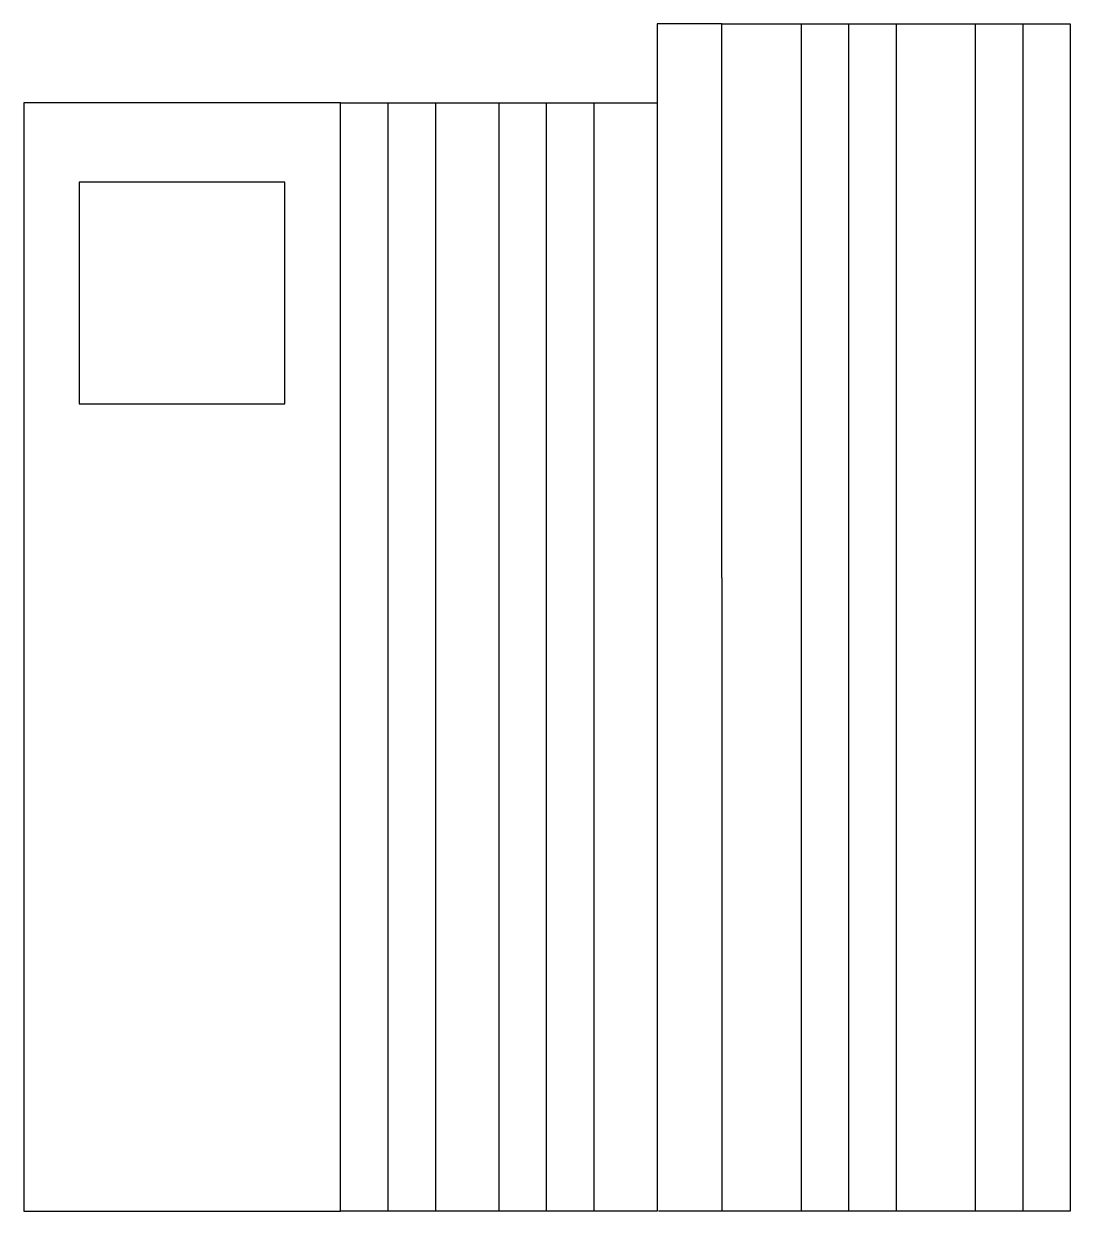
# Model space of a CAD drawing. Header units: millimetres. Extents: x 0 to 661, y 0 to 750.
import ezdxf

# ---------------------------------------------------------------- set-up
doc = ezdxf.new("R2010")
doc.units = ezdxf.units.MM
doc.layers.add('Default', color=7, linetype='Continuous')

msp = doc.modelspace()

# ---------------------------------------------------------------- linework, layer by layer
at = {"layer": 'Default'}
for points in [[(440.88, 750), (400, 750), (400, 700)], [(440.88, 400), (440.88, 750), (490.88, 750), (520.88, 750), (550.88, 750), (550.88, 0), (440.88, 0)], [(490.88, 750), (490.88, 0)], [(520.88, 750), (520.88, 0)], [(550.88, 750), (660.88, 750), (660.88, 0), (550.88, 0)], [(600.88, 750), (600.88, 0)], [(630.88, 750), (630.88, 0)], [(200, 700), (230, 700), (230, 0), (200, 0)], [(230, 700), (260, 700), (300, 700), (330, 700), (360, 700), (400, 700), (400, 0), (230, 0)], [(260, 700), (260, 0)], [(300, 700), (300, 0)], [(330, 700), (330, 0)], [(360, 700), (360, 0)], [(440.88, 400), (440.88, 100)], [(440.88, 100), (440.88, 0), (400.88, 0)]]:
    msp.add_lwpolyline(points, dxfattribs=at)
for points in [[(0, 0), (200, 0), (200, 700), (0, 700)], [(34.89, 510.02), (164.89, 510.02), (164.89, 650.02), (34.89, 650.02)]]:
    msp.add_lwpolyline(points, close=True, dxfattribs=at)

doc.saveas('drawing.dxf')
